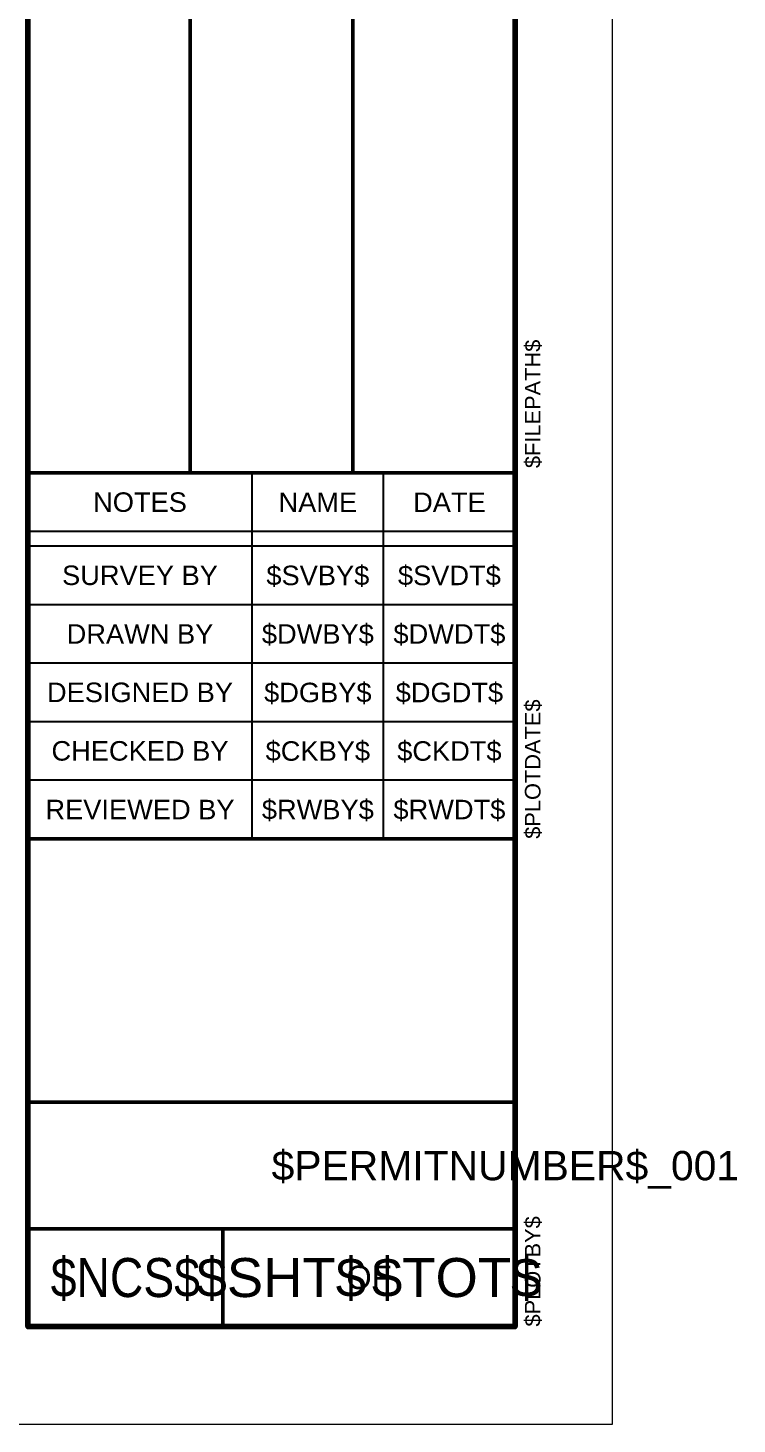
# Model space of a CAD drawing. Extents: x 0 to 34.6, y 0 to 17.
# Drawn here: x 31 to 34.64, y 0 to 7.16 of the extents above; entities that cross this region are included whole.
import ezdxf
from ezdxf.enums import TextEntityAlignment as Align

# ---------------------------------------------------------------- set-up
doc = ezdxf.new("R2010")
doc.units = 0
doc.header["$LTSCALE"] = 0.01
doc.header["$MEASUREMENT"] = 0
doc.layers.get('Defpoints').update_dxf_attribs({"color": 111, "lineweight": 20})
doc.layers.add('G-ANNO-TTBL', color=7, linetype='Continuous', lineweight=50)
doc.layers.add('G-ANNO-TTBL-TEXT', color=7, linetype='Continuous', lineweight=20)
doc.layers.add('G-ANNO-TTBL-NPLT', color=7, linetype='Continuous', lineweight=20, plot=False)
doc.styles.add('COA', font='arial.ttf')

msp = doc.modelspace()

# ---------------------------------------------------------------- linework, layer by layer
at = {"layer": 'Defpoints'}
msp.add_point((32.25, 2.325), dxfattribs=at)
at = {"layer": 'G-ANNO-TTBL', "lineweight": 120, "flags": 128}
msp.add_lwpolyline([(31, 16.5), (33.5, 16.5), (33.5, 0.5), (31, 0.5)], close=True, dxfattribs=at)
at = {"layer": 'G-ANNO-TTBL'}
for points in [[(31.8334, 12.375), (31.8334, 4.875)], [(32.6667, 12.375), (32.6667, 4.875)], [(33.5, 4.875), (31, 4.875)], [(33.5, 3), (31, 3)], [(31, 1.65), (33.5, 1.65)], [(31, 1), (33.5, 1)], [(32, 0.5), (32, 1)]]:
    msp.add_lwpolyline(points, dxfattribs=at)
at = {"layer": 'G-ANNO-TTBL', "lineweight": 25}
for points in [[(32.1501, 3), (32.1501, 4.875)], [(32.8251, 3), (32.8251, 4.875)], [(33.5, 4.575), (31, 4.575)], [(33.5, 4.5), (31, 4.5)], [(33.5, 4.2), (31, 4.2)], [(33.5, 3.9), (31, 3.9)], [(33.5, 3.6), (31, 3.6)], [(33.5, 3.3), (31, 3.3)]]:
    msp.add_lwpolyline(points, dxfattribs=at)
at = {"layer": 'G-ANNO-TTBL-NPLT', "flags": 128}
msp.add_lwpolyline([(0, 0), (34, 0), (34, 17), (0, 17), (0, 0)], close=True, dxfattribs=at)

# ---------------------------------------------------------------- texts
at = {"layer": 'G-ANNO-TTBL-TEXT', "linetype": 'ByBlock', "lineweight": -2, "transparency": 16777216, "char_height": 0.1, "attachment_point": 5, "style": 'COA'}
for s, insert, width in [('NOTES', (31.5751, 4.725), 0.481241), ('NAME', (32.4876, 4.725), 0.403615), ('DATE', (33.1625, 4.725), 0.372578), ('SURVEY BY', (31.5751, 4.35), 0.799659), ('DRAWN BY', (31.5751, 4.05), 0.752865), ('DESIGNED BY', (31.5751, 3.75), 0.954843), ('CHECKED BY', (31.5751, 3.45), 0.908254), ('REVIEWED BY', (31.5751, 3.15), 0.970327)]:
    msp.add_mtext(s, dxfattribs=dict(at, insert=insert, width=width))
at = {"layer": 'G-ANNO-TTBL-TEXT', "color": 0, "linetype": 'ByBlock', "lineweight": -2, "transparency": 16777216, "insert": (32.75, 0.7511), "char_height": 0.12, "attachment_point": 5, "style": 'COA'}
msp.add_mtext_dynamic_manual_height_columns('OF', width=0.750003, gutter_width=1, heights=[0], dxfattribs=at)
at = {"layer": 'G-ANNO-TTBL-TEXT', "color": 0, "linetype": 'ByBlock', "lineweight": -2, "transparency": 16777216, "style": 'COA'}
for tag, text, p in [('$FILEPATH$', 'M:\\DEVELOPMENT\\CAD\\BLOCKS_AW.DWG, ----, COA_ESD.STB', (33.55, 4.9)), ('$PLOTDATE$', '5/16/2017 8:02 AM', (33.55, 3)), ('$PLOTBY$', 'VOICULESCU, ISTVAN', (33.55, 0.5))]:
    msp.add_attdef(tag, text=text, height=0.08, rotation=90, dxfattribs=at).set_placement(p, align=Align.TOP_LEFT)
for tag, text, height, p in [('$SVBY$', '####', 0.1, (32.4876, 4.35)), ('$SVDT$', '####', 0.1, (33.1626, 4.35)), ('$DWBY$', '####', 0.1, (32.4876, 4.05)), ('$DWDT$', '####', 0.1, (33.1626, 4.05)), ('$DGBY$', '####', 0.1, (32.4876, 3.75)), ('$DGDT$', '####', 0.1, (33.1626, 3.75)), ('$CKBY$', '####', 0.1, (32.4876, 3.45)), ('$CKDT$', '####', 0.1, (33.1626, 3.45)), ('$RWBY$', '####', 0.1, (32.4876, 3.15)), ('$RWDT$', '####', 0.1, (33.1626, 3.15)), ('$SHT$', '%%U1', 0.2, (32.3, 0.7511)), ('$TOT$', '%%U1', 0.2, (33.2, 0.7511))]:
    msp.add_attdef(tag, text=text, height=height, dxfattribs=at).set_placement(p, align=Align.MIDDLE_CENTER)
msp.add_attdef('$PERMITNUMBER$_001', (32.2503, 1.2496), '#', height=0.15, dxfattribs=at)
at = {"layer": 'G-ANNO-TTBL-TEXT', "color": 0, "linetype": 'ByBlock', "lineweight": -2, "transparency": 16777216, "style": 'COA', "width": 0.85}
msp.add_attdef('$NCS$', text='SHEET', height=0.2, dxfattribs=at).set_placement((31.5, 0.7511), align=Align.MIDDLE_CENTER)

doc.saveas('drawing.dxf')
